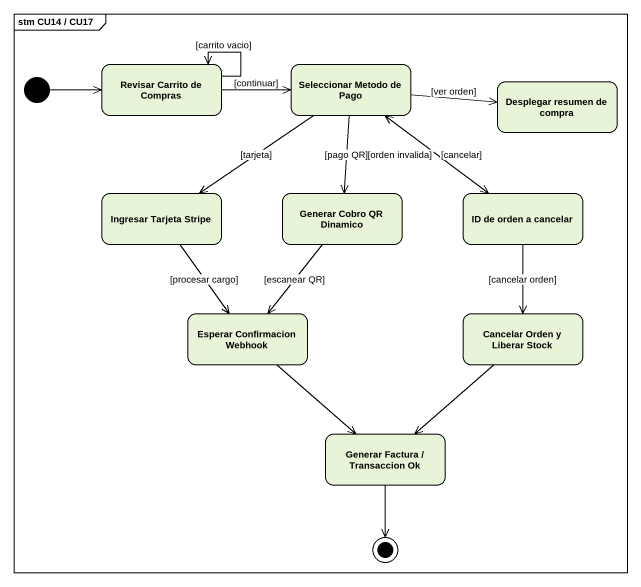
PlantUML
@startuml
mainframe stm CU14 / CU17
hide empty description
state "Revisar Carrito de Compras" as Revisar_Carrito_de_Compras
state "Seleccionar Metodo de Pago" as Seleccionar_Metodo_de_Pago
state "Desplegar resumen de compra" as Desplegar_resumen_de_compra
state "Ingresar Tarjeta Stripe" as Ingresar_Tarjeta_Stripe
state "Generar Cobro QR Dinamico" as Generar_Cobro_QR_Dinamico
state "ID de orden a cancelar" as ID_de_orden_a_cancelar
state "Esperar Confirmacion Webhook" as Esperar_Confirmacion_Webhook
state "Cancelar Orden y Liberar Stock" as Cancelar_Orden_y_Liberar
state "Generar Factura / Transaccion Ok" as Generar_Factura_Transaccion
[*] -right-> Revisar_Carrito_de_Compras
Revisar_Carrito_de_Compras --> Revisar_Carrito_de_Compras : [carrito vacio]
Revisar_Carrito_de_Compras -right-> Seleccionar_Metodo_de_Pago : [continuar]
Seleccionar_Metodo_de_Pago -right-> Desplegar_resumen_de_compra : [ver orden]
Seleccionar_Metodo_de_Pago --> Ingresar_Tarjeta_Stripe : [tarjeta]
Seleccionar_Metodo_de_Pago --> Generar_Cobro_QR_Dinamico : [pago QR]
Seleccionar_Metodo_de_Pago --> ID_de_orden_a_cancelar : [cancelar]
Ingresar_Tarjeta_Stripe --> Esperar_Confirmacion_Webhook : [procesar cargo]
Generar_Cobro_QR_Dinamico --> Esperar_Confirmacion_Webhook : [escanear QR]
ID_de_orden_a_cancelar -up-> Seleccionar_Metodo_de_Pago : [orden invalida]
ID_de_orden_a_cancelar --> Cancelar_Orden_y_Liberar : [cancelar orden]
Esperar_Confirmacion_Webhook --> Generar_Factura_Transaccion
Cancelar_Orden_y_Liberar --> Generar_Factura_Transaccion
Generar_Factura_Transaccion --> [*]
@enduml
